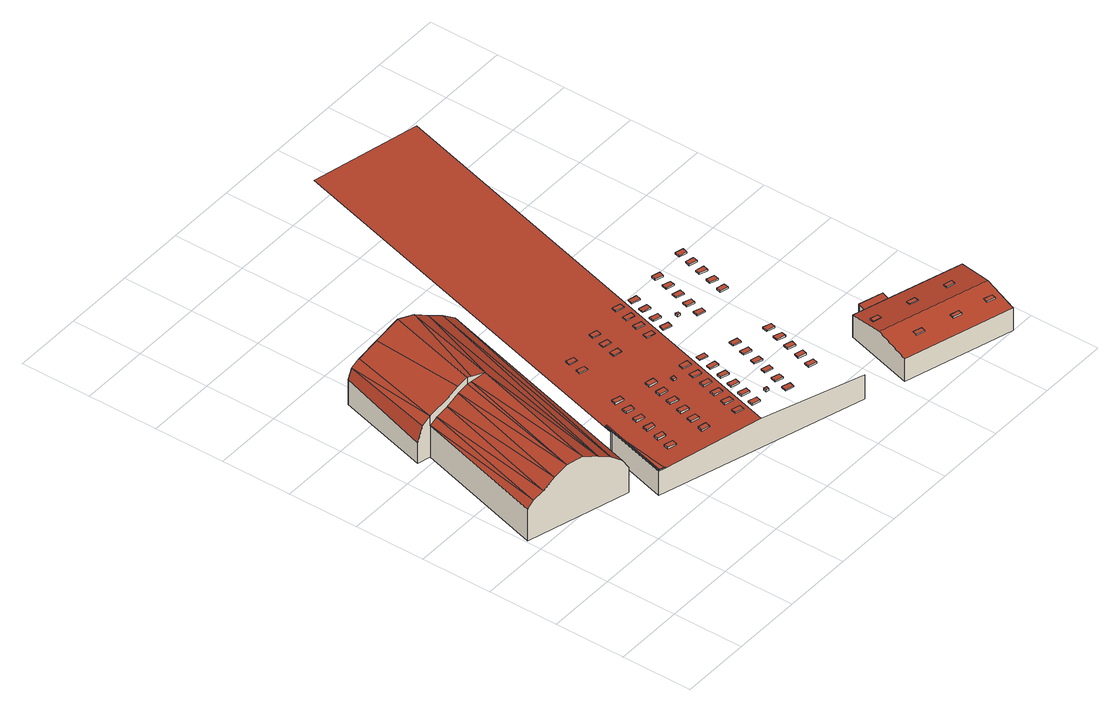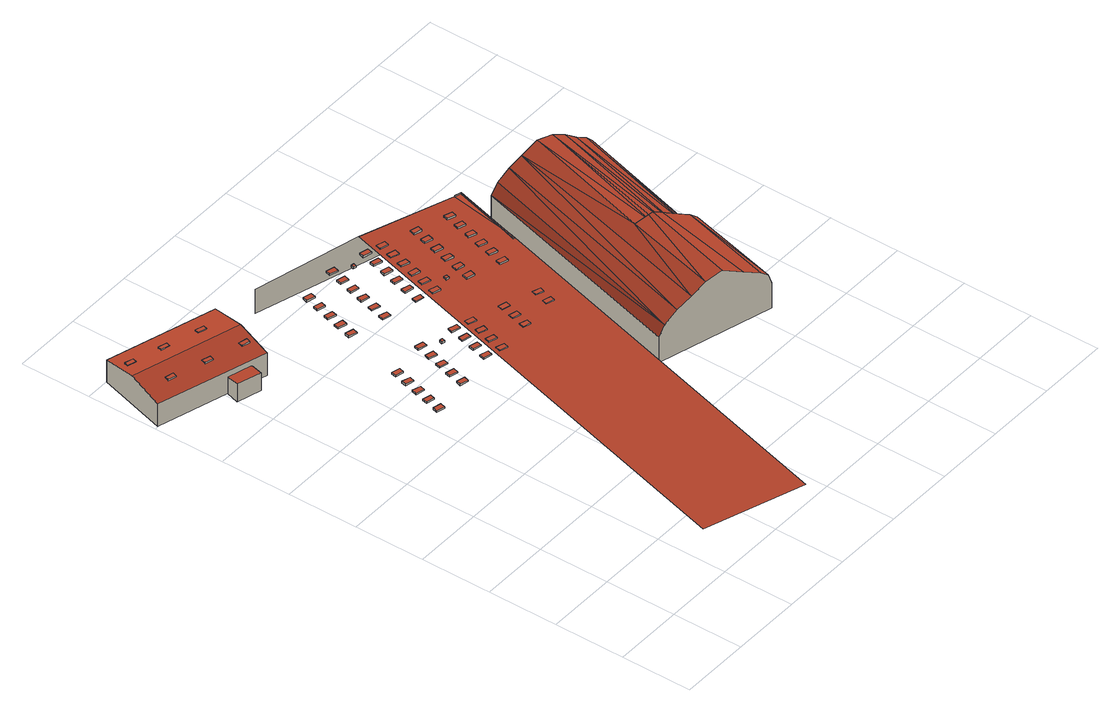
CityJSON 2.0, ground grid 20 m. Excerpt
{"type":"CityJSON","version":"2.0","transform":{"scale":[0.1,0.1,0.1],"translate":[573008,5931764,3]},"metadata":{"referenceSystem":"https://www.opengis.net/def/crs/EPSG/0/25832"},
"CityObjects":{
"building1":{"type":"Building","attributes":{"Grundfläche 2D":"2088.490667","Grundhöhe NN":"3.459"},"geometry":[{"type":"Solid","lod":"3","boundaries":[[[[0,1,2]],[[1,3,2]],[[4,5,1]],[[5,3,1]],[[6,7,4]],[[7,5,4]],[[8,9,6]],[[6,9,7]],[[10,11,12,8]],[[8,12,9]],[[10,13,14,11]],[[14,13,15,16,17]],[[18,16,15]],[[19,16,18]],[[20,21,22]],[[23,24,20]],[[20,24,21]],[[25,26,23]],[[23,26,24]],[[27,28,25]],[[25,28,26]],[[29,30,27]],[[27,31,28]],[[27,30,31]],[[7,9,29]],[[9,30,29]],[[18,32,33,19]],[[31,30,9,12,11]],[[31,11,14,17,16,21,24,26,28]],[[0,2,34,35]],[[32,18,15,13,10,8,6,4,1,0,35,36]],[[33,32,36,37]],[[21,16,19,33,37,38]],[[22,21,38,39]],[[2,3,5,7,29,27,25,23,20,22,39,34]],[[35,34,39,38,37,36]]]],"semantics":{"surfaces":[{"type":"RoofSurface"},{"type":"WallSurface"},{"type":"GroundSurface"}],"values":[[0,0,0,0,0,0,0,0,0,0,0,0,0,0,0,0,0,0,0,0,0,0,0,0,0,0,0,1,1,1,1,1,1,1,1,2]]}}]},
"building2":{"type":"Building","attributes":{"Grundfläche 2D":"8311.537748","Grundhöhe NN":"3.519"},"children":["building2-1","building2-2","building2-3","building2-4","building2-5","building2-6","building2-7","building2-8","building2-9","building2-10","building2-11","building2-12","building2-13","building2-14","building2-15","building2-16","building2-17","building2-18","building2-19","building2-20","building2-21","building2-22","building2-23","building2-24","building2-25","building2-26","building2-27","building2-28","building2-29","building2-30","building2-31","building2-32","building2-33","building2-34","building2-35","building2-36","building2-37","building2-38","building2-39","building2-40","building2-41","building2-42","building2-43","building2-44","building2-45","building2-46","building2-47","building2-48","building2-49","building2-50","building2-51","building2-52","building2-53","building2-54","building2-55","building2-56","building2-57","building2-58","building2-59","building2-60","building2-61","building2-62"],"geometry":[{"type":"MultiSurface","lod":"3","boundaries":[[[40,41,42,43]],[[44,41,40,45,46]],[[41,47,48,42]],[[47,41,49]],[[50,51,45,40,43,52]],[[53,49,41,44,46,45,51,54]]],"semantics":{"surfaces":[{"type":"WallSurface"},{"type":"RoofSurface"}],"values":[0,1,0,1,0,1]}}]},
"building2-1":{"type":"BuildingInstallation","parents":["building2"],"geometry":[{"type":"MultiSurface","lod":"3","boundaries":[[[55,56,57,58,59,60,61]],[[45,46,56,55]],[[46,62,57,56]],[[62,44,58,57]],[[44,63,64,59,58]],[[64,65,60,59]],[[65,41,40,61,60]],[[40,45,55,61]]],"semantics":{"surfaces":[{"type":"RoofSurface"},{"type":"WallSurface"}],"values":[0,1,1,1,1,1,1,1]}}]},
"building2-2":{"type":"BuildingInstallation","parents":["building2"],"geometry":[{"type":"MultiSurface","lod":"3","boundaries":[[[66,67,68,69]],[[69,68,70,71]],[[66,69,71,72]],[[67,66,72,73]],[[68,67,73,70]]],"semantics":{"surfaces":[{"type":"RoofSurface"},{"type":"WallSurface"}],"values":[0,1,1,1,1]}}]},
"building2-3":{"type":"BuildingInstallation","parents":["building2"],"geometry":[{"type":"MultiSurface","lod":"3","boundaries":[[[74,75,76,77]],[[77,76,78,79]],[[74,77,79,80]],[[75,74,80,81]],[[76,75,81,78]]],"semantics":{"surfaces":[{"type":"RoofSurface"},{"type":"WallSurface"}],"values":[0,1,1,1,1]}}]},
"building2-4":{"type":"BuildingInstallation","parents":["building2"],"geometry":[{"type":"MultiSurface","lod":"3","boundaries":[[[82,83,84,85]],[[86,83,82,87]],[[88,84,83,86]],[[85,84,88,89]],[[82,85,89,87]]],"semantics":{"surfaces":[{"type":"RoofSurface"},{"type":"WallSurface"}],"values":[0,1,1,1,1]}}]},
"building2-5":{"type":"BuildingInstallation","parents":["building2"],"geometry":[{"type":"MultiSurface","lod":"3","boundaries":[[[90,91,92,93]],[[93,92,94,95]],[[90,93,95,96]],[[91,90,96,97]],[[92,91,97,94]]],"semantics":{"surfaces":[{"type":"RoofSurface"},{"type":"WallSurface"}],"values":[0,1,1,1,1]}}]},
"building2-6":{"type":"BuildingInstallation","parents":["building2"],"geometry":[{"type":"MultiSurface","lod":"3","boundaries":[[[98,99,100,101]],[[101,100,102,103]],[[98,101,103,104]],[[99,98,104,105]],[[100,99,105,102]]],"semantics":{"surfaces":[{"type":"RoofSurface"},{"type":"WallSurface"}],"values":[0,1,1,1,1]}}]},
"building2-7":{"type":"BuildingInstallation","parents":["building2"],"geometry":[{"type":"MultiSurface","lod":"3","boundaries":[[[106,107,108,109]],[[109,108,110,111]],[[106,109,111,112]],[[107,106,112,113]],[[108,107,113,110]]],"semantics":{"surfaces":[{"type":"RoofSurface"},{"type":"WallSurface"}],"values":[0,1,1,1,1]}}]},
"building2-8":{"type":"BuildingInstallation","parents":["building2"],"geometry":[{"type":"MultiSurface","lod":"3","boundaries":[[[114,115,116,117]],[[118,119,115,114]],[[119,120,116,115]],[[117,116,120,121]],[[114,117,121,118]]],"semantics":{"surfaces":[{"type":"RoofSurface"},{"type":"WallSurface"}],"values":[0,1,1,1,1]}}]},
"building2-9":{"type":"BuildingInstallation","parents":["building2"],"geometry":[{"type":"MultiSurface","lod":"3","boundaries":[[[122,123,124,125]],[[125,124,126,127]],[[122,125,127,128]],[[123,122,128,129]],[[124,123,129,126]]],"semantics":{"surfaces":[{"type":"RoofSurface"},{"type":"WallSurface"}],"values":[0,1,1,1,1]}}]},
"building2-10":{"type":"BuildingInstallation","parents":["building2"],"geometry":[{"type":"MultiSurface","lod":"3","boundaries":[[[130,131,132,133]],[[133,132,134,135]],[[130,133,135,136]],[[131,130,136,137]],[[132,131,137,134]]],"semantics":{"surfaces":[{"type":"RoofSurface"},{"type":"WallSurface"}],"values":[0,1,1,1,1]}}]},
"building2-11":{"type":"BuildingInstallation","parents":["building2"],"geometry":[{"type":"MultiSurface","lod":"3","boundaries":[[[138,139,140,141]],[[141,140,142,143]],[[138,141,143,144]],[[139,138,144,145]],[[140,139,145,142]]],"semantics":{"surfaces":[{"type":"RoofSurface"},{"type":"WallSurface"}],"values":[0,1,1,1,1]}}]},
"building2-12":{"type":"BuildingInstallation","parents":["building2"],"geometry":[{"type":"MultiSurface","lod":"3","boundaries":[[[146,147,148,149]],[[149,148,150,151]],[[146,149,151,152]],[[147,146,152,153]],[[148,147,153,150]]],"semantics":{"surfaces":[{"type":"RoofSurface"},{"type":"WallSurface"}],"values":[0,1,1,1,1]}}]},
"building2-13":{"type":"BuildingInstallation","parents":["building2"],"geometry":[{"type":"MultiSurface","lod":"3","boundaries":[[[154,155,156,157]],[[157,156,158,159]],[[154,157,159,160]],[[155,154,160,161]],[[156,155,161,158]]],"semantics":{"surfaces":[{"type":"RoofSurface"},{"type":"WallSurface"}],"values":[0,1,1,1,1]}}]},
"building2-14":{"type":"BuildingInstallation","parents":["building2"],"geometry":[{"type":"MultiSurface","lod":"3","boundaries":[[[162,163,164,165]],[[165,164,166,167]],[[162,165,167,168]],[[163,162,168,169]],[[164,163,169,166]]],"semantics":{"surfaces":[{"type":"RoofSurface"},{"type":"WallSurface"}],"values":[0,1,1,1,1]}}]},
"building2-15":{"type":"BuildingInstallation","parents":["building2"],"geometry":[{"type":"MultiSurface","lod":"3","boundaries":[[[170,171,172,173]],[[173,172,174,175]],[[170,173,175,176]],[[171,170,176,177]],[[172,171,177,174]]],"semantics":{"surfaces":[{"type":"RoofSurface"},{"type":"WallSurface"}],"values":[0,1,1,1,1]}}]},
"building2-16":{"type":"BuildingInstallation","parents":["building2"],"geometry":[{"type":"MultiSurface","lod":"3","boundaries":[[[178,179,180,181]],[[181,180,182,183]],[[178,181,183,184]],[[179,178,184,185]],[[180,179,185,182]]],"semantics":{"surfaces":[{"type":"RoofSurface"},{"type":"WallSurface"}],"values":[0,1,1,1,1]}}]},
"building2-17":{"type":"BuildingInstallation","parents":["building2"],"geometry":[{"type":"MultiSurface","lod":"3","boundaries":[[[186,187,188,189]],[[189,188,190,191]],[[186,189,191,192]],[[187,186,192,193]],[[188,187,193,190]]],"semantics":{"surfaces":[{"type":"RoofSurface"},{"type":"WallSurface"}],"values":[0,1,1,1,1]}}]},
"building2-18":{"type":"BuildingInstallation","parents":["building2"],"geometry":[{"type":"MultiSurface","lod":"3","boundaries":[[[194,195,196,197]],[[197,196,198,199]],[[194,197,199,200]],[[195,194,200,201]],[[196,195,201,198]]],"semantics":{"surfaces":[{"type":"RoofSurface"},{"type":"WallSurface"}],"values":[0,1,1,1,1]}}]},
"building2-19":{"type":"BuildingInstallation","parents":["building2"],"geometry":[{"type":"MultiSurface","lod":"3","boundaries":[[[202,203,204,205]],[[205,204,206,207]],[[202,205,207,208]],[[203,202,208,209]],[[204,203,209,206]]],"semantics":{"surfaces":[{"type":"RoofSurface"},{"type":"WallSurface"}],"values":[0,1,1,1,1]}}]},
"building2-20":{"type":"BuildingInstallation","parents":["building2"],"geometry":[{"type":"MultiSurface","lod":"3","boundaries":[[[210,211,212,213]],[[213,212,214,215]],[[210,213,215,216]],[[211,210,216,217]],[[212,211,217,214]]],"semantics":{"surfaces":[{"type":"RoofSurface"},{"type":"WallSurface"}],"values":[0,1,1,1,1]}}]},
"building2-21":{"type":"BuildingInstallation","parents":["building2"],"geometry":[{"type":"MultiSurface","lod":"3","boundaries":[[[218,219,220,221]],[[221,220,222,223]],[[218,221,223,224]],[[219,218,224,225]],[[220,219,225,222]]],"semantics":{"surfaces":[{"type":"RoofSurface"},{"type":"WallSurface"}],"values":[0,1,1,1,1]}}]},
"building2-22":{"type":"BuildingInstallation","parents":["building2"],"geometry":[{"type":"MultiSurface","lod":"3","boundaries":[[[226,227,228,229]],[[229,228,230,231]],[[226,229,231,232]],[[227,226,232,233]],[[228,227,233,230]]],"semantics":{"surfaces":[{"type":"RoofSurface"},{"type":"WallSurface"}],"values":[0,1,1,1,1]}}]},
"building2-23":{"type":"BuildingInstallation","parents":["building2"],"geometry":[{"type":"MultiSurface","lod":"3","boundaries":[[[234,235,236,237]],[[237,236,238,239]],[[234,237,239,240]],[[235,234,240,241]],[[236,235,241,238]]],"semantics":{"surfaces":[{"type":"RoofSurface"},{"type":"WallSurface"}],"values":[0,1,1,1,1]}}]},
"building2-24":{"type":"BuildingInstallation","parents":["building2"],"geometry":[{"type":"MultiSurface","lod":"3","boundaries":[[[242,243,244,245]],[[245,244,246,247]],[[242,245,247,248]],[[243,242,248,249]],[[244,243,249,246]]],"semantics":{"surfaces":[{"type":"RoofSurface"},{"type":"WallSurface"}],"values":[0,1,1,1,1]}}]},
"building2-25":{"type":"BuildingInstallation","parents":["building2"],"geometry":[{"type":"MultiSurface","lod":"3","boundaries":[[[250,251,252,253]],[[253,252,254,255]],[[250,253,255,256]],[[251,250,256,257]],[[252,251,257,254]]],"semantics":{"surfaces":[{"type":"RoofSurface"},{"type":"WallSurface"}],"values":[0,1,1,1,1]}}]},
"building2-26":{"type":"BuildingInstallation","parents":["building2"],"geometry":[{"type":"MultiSurface","lod":"3","boundaries":[[[258,259,260,261]],[[261,260,262,263]],[[258,261,263,264]],[[259,258,264,265]],[[260,259,265,262]]],"semantics":{"surfaces":[{"type":"RoofSurface"},{"type":"WallSurface"}],"values":[0,1,1,1,1]}}]},
"building2-27":{"type":"BuildingInstallation","parents":["building2"],"geometry":[{"type":"MultiSurface","lod":"3","boundaries":[[[266,267,268,269]],[[269,268,270,271]],[[266,269,271,272]],[[267,266,272,273]],[[268,267,273,270]]],"semantics":{"surfaces":[{"type":"RoofSurface"},{"type":"WallSurface"}],"values":[0,1,1,1,1]}}]},
"building2-28":{"type":"BuildingInstallation","parents":["building2"],"geometry":[{"type":"MultiSurface","lod":"3","boundaries":[[[274,275,276,277]],[[277,276,278,279]],[[274,277,279,280]],[[275,274,280,281]],[[276,275,281,278]]],"semantics":{"surfaces":[{"type":"RoofSurface"},{"type":"WallSurface"}],"values":[0,1,1,1,1]}}]},
"building2-29":{"type":"BuildingInstallation","parents":["building2"],"geometry":[{"type":"MultiSurface","lod":"3","boundaries":[[[282,283,284,285]],[[285,284,286,287]],[[282,285,287,288]],[[283,282,288,289]],[[284,283,289,286]]],"semantics":{"surfaces":[{"type":"RoofSurface"},{"type":"WallSurface"}],"values":[0,1,1,1,1]}}]},
"building2-30":{"type":"BuildingInstallation","parents":["building2"],"geometry":[{"type":"MultiSurface","lod":"3","boundaries":[[[290,291,292,293]],[[293,292,294,295]],[[290,293,295,296]],[[291,290,296,297]],[[292,291,297,294]]],"semantics":{"surfaces":[{"type":"RoofSurface"},{"type":"WallSurface"}],"values":[0,1,1,1,1]}}]},
"building2-31":{"type":"BuildingInstallation","parents":["building2"],"geometry":[{"type":"MultiSurface","lod":"3","boundaries":[[[298,299,300,301]],[[301,300,302,303]],[[298,301,303,304]],[[299,298,304,305]],[[300,299,305,302]]],"semantics":{"surfaces":[{"type":"RoofSurface"},{"type":"WallSurface"}],"values":[0,1,1,1,1]}}]},
"building2-32":{"type":"BuildingInstallation","parents":["building2"],"geometry":[{"type":"MultiSurface","lod":"3","boundaries":[[[306,307,308,309]],[[309,308,310,311]],[[306,309,311,312]],[[307,306,312,313]],[[308,307,313,310]]],"semantics":{"surfaces":[{"type":"RoofSurface"},{"type":"WallSurface"}],"values":[0,1,1,1,1]}}]},
"building2-33":{"type":"BuildingInstallation","parents":["building2"],"geometry":[{"type":"MultiSurface","lod":"3","boundaries":[[[314,315,316,317]],[[317,316,318,319]],[[314,317,319,320]],[[315,314,320,321]],[[316,315,321,318]]],"semantics":{"surfaces":[{"type":"RoofSurface"},{"type":"WallSurface"}],"values":[0,1,1,1,1]}}]},
"building2-34":{"type":"BuildingInstallation","parents":["building2"],"geometry":[{"type":"MultiSurface","lod":"3","boundaries":[[[322,323,324,325]],[[325,324,326,327]],[[322,325,327,328]],[[323,322,328,329]],[[324,323,329,326]]],"semantics":{"surfaces":[{"type":"RoofSurface"},{"type":"WallSurface"}],"values":[0,1,1,1,1]}}]},
"building2-35":{"type":"BuildingInstallation","parents":["building2"],"geometry":[{"type":"MultiSurface","lod":"3","boundaries":[[[330,331,332,333]],[[333,332,334,335]],[[330,333,335,336]],[[331,330,336,337]],[[332,331,337,334]]],"semantics":{"surfaces":[{"type":"RoofSurface"},{"type":"WallSurface"}],"values":[0,1,1,1,1]}}]},
"building2-36":{"type":"BuildingInstallation","parents":["building2"],"geometry":[{"type":"MultiSurface","lod":"3","boundaries":[[[338,339,340,341]],[[341,340,342,343]],[[338,341,343,344]],[[339,338,344,345]],[[340,339,345,342]]],"semantics":{"surfaces":[{"type":"RoofSurface"},{"type":"WallSurface"}],"values":[0,1,1,1,1]}}]},
"building2-37":{"type":"BuildingInstallation","parents":["building2"],"geometry":[{"type":"MultiSurface","lod":"3","boundaries":[[[346,347,348,349]],[[349,348,350,351]],[[346,349,351,352]],[[347,346,352,353]],[[348,347,353,350]]],"semantics":{"surfaces":[{"type":"RoofSurface"},{"type":"WallSurface"}],"values":[0,1,1,1,1]}}]},
"building2-38":{"type":"BuildingInstallation","parents":["building2"],"geometry":[{"type":"MultiSurface","lod":"3","boundaries":[[[354,355,356,357]],[[357,356,358,359]],[[354,357,359,360]],[[355,354,360,361]],[[356,355,361,358]]],"semantics":{"surfaces":[{"type":"RoofSurface"},{"type":"WallSurface"}],"values":[0,1,1,1,1]}}]},
"building2-39":{"type":"BuildingInstallation","parents":["building2"],"geometry":[{"type":"MultiSurface","lod":"3","boundaries":[[[362,363,364,365]],[[365,364,366,367]],[[362,365,367,368]],[[363,362,368,369]],[[364,363,369,366]]],"semantics":{"surfaces":[{"type":"RoofSurface"},{"type":"WallSurface"}],"values":[0,1,1,1,1]}}]},
"building2-40":{"type":"BuildingInstallation","parents":["building2"],"geometry":[{"type":"MultiSurface","lod":"3","boundaries":[[[370,371,372,373]],[[373,372,374,375]],[[370,373,375,376]],[[371,370,376,377]],[[372,371,377,374]]],"semantics":{"surfaces":[{"type":"RoofSurface"},{"type":"WallSurface"}],"values":[0,1,1,1,1]}}]},
"building2-41":{"type":"BuildingInstallation","parents":["building2"],"geometry":[{"type":"MultiSurface","lod":"3","boundaries":[[[378,379,380,381]],[[381,380,382,383]],[[378,381,383,384]],[[379,378,384,385]],[[380,379,385,382]]],"semantics":{"surfaces":[{"type":"RoofSurface"},{"type":"WallSurface"}],"values":[0,1,1,1,1]}}]},
"building2-42":{"type":"BuildingInstallation","parents":["building2"],"geometry":[{"type":"MultiSurface","lod":"3","boundaries":[[[386,387,388,389]],[[389,388,390,391]],[[386,389,391,392]],[[387,386,392,393]],[[388,387,393,390]]],"semantics":{"surfaces":[{"type":"RoofSurface"},{"type":"WallSurface"}],"values":[0,1,1,1,1]}}]},
"building2-43":{"type":"BuildingInstallation","parents":["building2"],"geometry":[{"type":"MultiSurface","lod":"3","boundaries":[[[394,395,396,397]],[[397,396,398,399]],[[394,397,399,400]],[[395,394,400,401]],[[396,395,401,398]]],"semantics":{"surfaces":[{"type":"RoofSurface"},{"type":"WallSurface"}],"values":[0,1,1,1,1]}}]},
"building2-44":{"type":"BuildingInstallation","parents":["building2"],"geometry":[{"type":"MultiSurface","lod":"3","boundaries":[[[402,403,404,405]],[[405,404,406,407]],[[402,405,407,408]],[[403,402,408,409]],[[404,403,409,406]]],"semantics":{"surfaces":[{"type":"RoofSurface"},{"type":"WallSurface"}],"values":[0,1,1,1,1]}}]},
"building2-45":{"type":"BuildingInstallation","parents":["building2"],"geometry":[{"type":"MultiSurface","lod":"3","boundaries":[[[410,411,412,413]],[[413,412,414,415]],[[410,413,415,416]],[[411,410,416,417]],[[412,411,417,414]]],"semantics":{"surfaces":[{"type":"RoofSurface"},{"type":"WallSurface"}],"values":[0,1,1,1,1]}}]},
"building2-46":{"type":"BuildingInstallation","parents":["building2"],"geometry":[{"type":"MultiSurface","lod":"3","boundaries":[[[418,419,420,421]],[[422,423,421,420]],[[418,421,423,424]],[[424,425,419,418]],[[420,419,425,422]]],"semantics":{"surfaces":[{"type":"RoofSurface"},{"type":"WallSurface"}],"values":[0,1,1,1,1]}}]},
"building2-47":{"type":"BuildingInstallation","parents":["building2"],"geometry":[{"type":"MultiSurface","lod":"3","boundaries":[[[426,427,428,429]],[[429,428,430,431]],[[426,429,431,432]],[[427,426,432,433]],[[428,427,433,430]]],"semantics":{"surfaces":[{"type":"RoofSurface"},{"type":"WallSurface"}],"values":[0,1,1,1,1]}}]},
"building2-48":{"type":"BuildingInstallation","parents":["building2"],"geometry":[{"type":"MultiSurface","lod":"3","boundaries":[[[434,435,436,437]],[[437,436,438,439]],[[434,437,439,440]],[[435,434,440,441]],[[436,435,441,438]]],"semantics":{"surfaces":[{"type":"RoofSurface"},{"type":"WallSurface"}],"values":[0,1,1,1,1]}}]},
"building2-49":{"type":"BuildingInstallation","parents":["building2"],"geometry":[{"type":"MultiSurface","lod":"3","boundaries":[[[442,443,444,445]],[[445,444,446,447]],[[442,445,447,448]],[[443,442,448,449]],[[444,443,449,446]]],"semantics":{"surfaces":[{"type":"RoofSurface"},{"type":"WallSurface"}],"values":[0,1,1,1,1]}}]},
"building2-50":{"type":"BuildingInstallation","parents":["building2"],"geometry":[{"type":"MultiSurface","lod":"3","boundaries":[[[450,451,452,453]],[[453,452,454,455]],[[450,453,455,456]],[[451,450,456,457]],[[452,451,457,454]]],"semantics":{"surfaces":[{"type":"RoofSurface"},{"type":"WallSurface"}],"values":[0,1,1,1,1]}}]},
"building2-51":{"type":"BuildingInstallation","parents":["building2"],"geometry":[{"type":"MultiSurface","lod":"3","boundaries":[[[458,459,460,461]],[[461,460,462,463]],[[458,461,463,464]],[[459,458,464,465]],[[460,459,465,462]]],"semantics":{"surfaces":[{"type":"RoofSurface"},{"type":"WallSurface"}],"values":[0,1,1,1,1]}}]},
"building2-52":{"type":"BuildingInstallation","parents":["building2"],"geometry":[{"type":"MultiSurface","lod":"3","boundaries":[[[466,467,468,469]],[[469,468,470,471]],[[466,469,471,472]],[[467,466,472,473]],[[468,467,473,470]]],"semantics":{"surfaces":[{"type":"RoofSurface"},{"type":"WallSurface"}],"values":[0,1,1,1,1]}}]},
"building2-53":{"type":"BuildingInstallation","parents":["building2"],"geometry":[{"type":"MultiSurface","lod":"3","boundaries":[[[474,475,476,477]],[[477,476,478,479]],[[474,477,479,480]],[[475,474,480,481]],[[476,475,481,478]]],"semantics":{"surfaces":[{"type":"RoofSurface"},{"type":"WallSurface"}],"values":[0,1,1,1,1]}}]},
"building2-54":{"type":"BuildingInstallation","parents":["building2"],"geometry":[{"type":"MultiSurface","lod":"3","boundaries":[[[482,483,484,485]],[[485,484,486,487]],[[482,485,487,488]],[[483,482,488,489]],[[484,483,489,486]]],"semantics":{"surfaces":[{"type":"RoofSurface"},{"type":"WallSurface"}],"values":[0,1,1,1,1]}}]},
"building2-55":{"type":"BuildingInstallation","parents":["building2"],"geometry":[{"type":"MultiSurface","lod":"3","boundaries":[[[490,491,492,493]],[[493,492,494,495]],[[490,493,495,496]],[[491,490,496,497]],[[492,491,497,494]]],"semantics":{"surfaces":[{"type":"RoofSurface"},{"type":"WallSurface"}],"values":[0,1,1,1,1]}}]},
"building2-56":{"type":"BuildingInstallation","parents":["building2"],"geometry":[{"type":"MultiSurface","lod":"3","boundaries":[[[498,499,500,501]],[[501,500,502,503]],[[498,501,503,504]],[[499,498,504,505]],[[500,499,505,502]]],"semantics":{"surfaces":[{"type":"RoofSurface"},{"type":"WallSurface"}],"values":[0,1,1,1,1]}}]},
"building2-57":{"type":"BuildingInstallation","parents":["building2"],"geometry":[{"type":"MultiSurface","lod":"3","boundaries":[[[506,507,508,509]],[[509,508,510,511]],[[506,509,511,512]],[[507,506,512,513]],[[508,507,513,510]]],"semantics":{"surfaces":[{"type":"RoofSurface"},{"type":"WallSurface"}],"values":[0,1,1,1,1]}}]},
"building2-58":{"type":"BuildingInstallation","parents":["building2"],"geometry":[{"type":"MultiSurface","lod":"3","boundaries":[[[514,515,516,517]],[[517,516,518,519]],[[514,517,519,520]],[[520,521,515,514]],[[521,518,516,515]]],"semantics":{"surfaces":[{"type":"RoofSurface"},{"type":"WallSurface"}],"values":[0,1,1,1,1]}}]},
"building2-59":{"type":"BuildingInstallation","parents":["building2"],"geometry":[{"type":"MultiSurface","lod":"3","boundaries":[[[522,523,524,525]],[[526,527,525,524]],[[522,525,527,528]],[[528,529,523,522]],[[524,523,529,526]]],"semantics":{"surfaces":[{"type":"RoofSurface"},{"type":"WallSurface"}],"values":[0,1,1,1,1]}}]},
"building2-60":{"type":"BuildingInstallation","parents":["building2"],"geometry":[{"type":"MultiSurface","lod":"3","boundaries":[[[530,531,532,533]],[[534,535,533,532]],[[530,533,535,536]],[[536,537,531,530]],[[532,531,537,534]]],"semantics":{"surfaces":[{"type":"RoofSurface"},{"type":"WallSurface"}],"values":[0,1,1,1,1]}}]},
"building2-61":{"type":"BuildingInstallation","parents":["building2"],"geometry":[{"type":"MultiSurface","lod":"3","boundaries":[[[538,539,540,541]],[[541,540,542,543]],[[538,541,543,544]],[[539,538,544,545]],[[540,539,545,542]]],"semantics":{"surfaces":[{"type":"RoofSurface"},{"type":"WallSurface"}],"values":[0,1,1,1,1]}}]},
"building2-62":{"type":"BuildingInstallation","parents":["building2"],"geometry":[{"type":"MultiSurface","lod":"3","boundaries":[[[546,547,548,549]],[[549,548,550,551]],[[546,549,551,552]],[[547,546,552,553]],[[548,547,553,550]]],"semantics":{"surfaces":[{"type":"RoofSurface"},{"type":"WallSurface"}],"values":[0,1,1,1,1]}}]},
"building3":{"type":"Building","attributes":{"Grundfläche 2D":"686.381867","Grundhöhe NN":"3.495"},"children":["building3-1","building3-2","building3-3","building3-4","building3-5","building3-6"],"geometry":[{"type":"Solid","lod":"3","boundaries":[[[[554,555,556,557,558]],[[554,559,560,555]],[[561,562,563,564]],[[564,563,565,566]],[[561,564,566,567]],[[562,561,567,568]],[[559,554,558,569,570]],[[560,559,570,571]],[[556,555,560,571,572]],[[562,568,569,558,557,556,572,565,563]],[[566,565,572,571,570,569,568,567]]]],"semantics":{"surfaces":[{"type":"RoofSurface"},{"type":"WallSurface"},{"type":"GroundSurface"}],"values":[[0,0,0,1,1,1,1,1,1,1,2]]}}]},
"building3-1":{"type":"BuildingInstallation","parents":["building3"],"geometry":[{"type":"MultiSurface","lod":"3","boundaries":[[[573,574,575,576,577]],[[575,574,573,578,579,580]],[[580,581,576,575]],[[581,582,577,576]],[[582,578,573,577]]],"semantics":{"surfaces":[{"type":"RoofSurface"},{"type":"WallSurface"}],"values":[0,1,1,1,1]}}]},
"building3-2":{"type":"BuildingInstallation","parents":["building3"],"geometry":[{"type":"MultiSurface","lod":"3","boundaries":[[[583,584,585,586]],[[586,585,587,588]],[[583,586,588,589]],[[584,583,589,590]],[[585,584,590,587]]],"semantics":{"surfaces":[{"type":"RoofSurface"},{"type":"WallSurface"}],"values":[0,1,1,1,1]}}]},
"building3-3":{"type":"BuildingInstallation","parents":["building3"],"geometry":[{"type":"MultiSurface","lod":"3","boundaries":[[[591,592,593,594]],[[595,596,594,593]],[[594,596,597,591]],[[597,598,592,591]],[[593,592,598,595]]],"semantics":{"surfaces":[{"type":"RoofSurface"},{"type":"WallSurface"}],"values":[0,1,1,1,1]}}]},
"building3-4":{"type":"BuildingInstallation","parents":["building3"],"geometry":[{"type":"MultiSurface","lod":"3","boundaries":[[[599,600,601,602]],[[602,601,603,604]],[[599,602,604,605]],[[600,599,605,606]],[[601,600,606,603]]],"semantics":{"surfaces":[{"type":"RoofSurface"},{"type":"WallSurface"}],"values":[0,1,1,1,1]}}]},
"building3-5":{"type":"BuildingInstallation","parents":["building3"],"geometry":[{"type":"MultiSurface","lod":"3","boundaries":[[[607,608,609,610]],[[611,608,607,612]],[[609,608,611,613]],[[613,614,610,609]],[[614,612,607,610]]],"semantics":{"surfaces":[{"type":"RoofSurface"},{"type":"WallSurface"}],"values":[0,1,1,1,1]}}]},
"building3-6":{"type":"BuildingInstallation","parents":["building3"],"geometry":[{"type":"MultiSurface","lod":"3","boundaries":[[[615,616,617,618]],[[618,617,619,620]],[[615,618,620,621]],[[616,615,621,622]],[[617,616,622,619]]],"semantics":{"surfaces":[{"type":"RoofSurface"},{"type":"WallSurface"}],"values":[0,1,1,1,1]}}]}
},
"vertices":[
[475,1002,82],[459,1006,113],[297,362,82],[279,368,113],[422,1016,140],[246,377,140],[381,1028,161],[210,387,161],[341,1039,185],[272,774,185],[294,1052,195],[221,788,195],[232,785,193],[234,1069,160],[195,795,181],[183,1083,130],[115,818,132],[162,804,160],[161,1089,113],[92,823,113],[25,439,120],[115,818,102],[7,444,102],[53,431,136],[133,812,120],[85,422,161],[162,804,136],[121,412,180],[195,795,161],[165,399,185],[232,785,178],[221,788,176],[151,1092,82],[77,827,69],[297,362,5],[475,1002,5],[151,1092,5],[77,827,5],[115,818,5],[7,444,5],
[331,299,79],[382,478,79],[382,478,5],[331,299,5],[377,453,79],[350,293,79],[351,295,79],[379,479,79],[379,479,5],[385,502,79],[914,127,79],[621,213,94],[914,127,5],[694,1609,79],[989,1527,94],
[350,293,82],[351,295,82],[334,300,82],[377,453,82],[391,500,82],[388,501,82],[331,299,82],[334,300,79],[390,496,79],[391,500,79],[388,501,79],
[411,343,87],[407,330,87],[431,323,88],[435,336,88],[431,323,83],[435,336,83],[411,343,81],[407,330,81],
[423,383,87],[419,369,87],[442,363,88],[446,376,88],[442,363,83],[446,376,83],[423,383,82],[419,369,82],
[453,403,88],[457,416,88],[434,423,87],[430,409,87],[457,416,83],[453,403,83],[434,423,82],[430,409,82],
[445,463,87],[441,450,87],[465,443,87],[469,456,87],[465,443,83],[469,456,83],[445,463,82],[441,450,82],
[508,316,92],[504,302,92],[527,296,92],[531,310,92],[527,296,88],[531,310,88],[508,316,87],[504,302,87],
[456,503,87],[452,489,87],[475,482,87],[479,496,87],[475,482,83],[479,496,83],[456,503,82],[452,489,82],
[538,335,92],[542,350,92],[519,356,92],[515,341,92],[538,335,88],[542,350,88],[519,356,87],[515,341,87],
[467,543,87],[463,529,87],[487,522,87],[491,536,87],[487,522,83],[491,536,83],[467,543,82],[463,529,82],
[530,396,92],[526,381,92],[550,375,92],[554,390,92],[550,375,88],[554,390,88],[530,396,87],[526,381,87],
[541,436,92],[538,422,92],[561,415,92],[565,430,92],[561,415,88],[565,430,88],[541,436,87],[538,422,87],
[604,289,96],[600,275,96],[624,268,96],[628,282,96],[624,268,93],[628,282,93],[604,289,92],[600,275,92],
[552,476,92],[548,462,92],[572,455,92],[576,470,92],[572,455,88],[576,470,88],[552,476,87],[548,462,87],
[506,680,85],[502,667,85],[525,660,85],[529,673,85],[525,660,83],[529,673,83],[506,680,82],[502,667,82],
[615,329,96],[611,315,96],[635,308,96],[639,322,96],[635,308,93],[639,322,93],[615,329,92],[611,315,92],
[563,516,92],[559,501,92],[583,495,92],[587,510,92],[583,495,88],[587,510,88],[563,516,87],[559,501,87],
[517,720,85],[513,706,85],[536,699,85],[540,713,85],[536,699,83],[540,713,83],[517,720,82],[513,706,82],
[652,276,97],[648,261,97],[672,255,97],[676,269,97],[672,255,92],[676,269,92],[652,276,93],[648,261,93],
[626,369,96],[622,355,96],[646,348,96],[650,362,96],[646,348,93],[650,362,93],[626,369,92],[622,355,92],
[618,465,95],[621,475,95],[612,477,95],[609,468,95],[612,477,90],[609,468,90],[618,465,90],[621,475,90],
[663,316,97],[660,301,97],[684,295,97],[687,309,97],[684,295,92],[687,309,92],[663,316,93],[660,301,93],
[637,409,96],[634,395,96],[658,389,96],[662,403,96],[658,389,93],[662,403,93],[637,409,92],[634,395,92],
[675,356,97],[671,341,97],[695,335,97],[699,349,97],[695,335,92],[699,349,92],[675,356,93],[671,341,93],
[648,449,96],[645,435,96],[669,428,96],[673,442,96],[669,428,93],[673,442,93],[648,449,92],[645,435,92],
[722,273,96],[714,276,96],[711,267,96],[719,265,96],[711,267,90],[719,265,90],[722,273,90],[714,276,90],
[602,653,90],[598,638,90],[622,632,90],[626,647,90],[622,632,88],[626,647,88],[602,653,87],[598,638,87],
[686,395,97],[683,381,97],[707,375,97],[710,389,97],[707,375,92],[710,389,92],[686,395,93],[683,381,93],
[660,489,96],[656,475,96],[680,468,96],[684,483,96],[680,468,93],[684,483,93],[660,489,92],[656,475,92],
[613,692,90],[609,678,90],[633,672,90],[637,686,90],[633,672,88],[637,686,88],[613,692,87],[609,678,87],
[749,249,91],[745,234,91],[768,228,91],[772,242,91],[768,228,87],[772,242,87],[749,249,88],[745,234,88],
[697,435,97],[694,421,97],[718,415,97],[721,429,97],[718,415,92],[721,429,92],[697,435,93],[694,421,93],
[625,732,90],[621,718,90],[644,711,90],[648,726,90],[644,711,88],[648,726,88],[625,732,87],[621,718,87],
[760,289,91],[756,274,91],[779,268,91],[783,282,91],[779,268,87],[783,282,87],[760,289,88],[756,274,88],
[709,475,95],[705,461,95],[729,455,95],[733,469,95],[729,455,92],[733,469,92],[709,475,93],[705,461,93],
[771,328,91],[767,314,91],[791,308,91],[795,322,91],[791,308,87],[795,322,87],[771,328,88],[767,314,88],
[699,626,95],[695,612,95],[719,605,95],[723,619,95],[719,605,93],[723,619,93],[699,626,92],[695,612,92],
[783,368,91],[779,354,91],[802,347,91],[806,362,91],[802,347,87],[806,362,87],[783,368,88],[779,354,88],
[710,666,95],[706,652,95],[730,645,95],[734,659,95],[730,645,93],[734,659,93],[710,666,92],[706,652,92],
[794,409,91],[790,394,91],[813,388,91],[817,402,91],[813,388,87],[817,402,87],[794,409,88],[790,394,88],
[746,613,96],[742,599,96],[766,592,96],[770,606,96],[766,592,92],[770,606,92],[746,613,93],[742,599,93],
[721,705,95],[718,691,95],[742,684,95],[746,698,95],[742,684,93],[746,698,93],[721,705,92],[718,691,92],
[856,262,87],[852,247,87],[876,241,87],[880,255,87],[876,241,82],[880,255,82],[856,262,83],[852,247,83],
[805,449,91],[801,435,91],[824,428,91],[828,443,91],[824,428,87],[828,443,87],[805,449,88],[801,435,88],
[757,652,96],[753,638,96],[777,632,96],[781,646,96],[777,632,92],[781,646,92],[757,652,93],[753,638,93],
[732,745,95],[728,731,95],[752,724,95],[756,738,95],[752,724,93],[756,738,93],[732,745,92],[728,731,92],
[868,301,87],[864,287,87],[887,281,87],[891,295,87],[887,281,82],[891,295,82],[868,301,83],[864,287,83],
[768,692,96],[764,678,96],[788,672,96],[792,686,96],[788,672,92],[792,686,92],[768,692,93],[764,678,93],
[879,342,87],[875,328,87],[898,321,87],[902,335,87],[898,321,82],[902,335,82],[879,342,83],[875,328,83],
[813,602,96],[816,610,96],[807,613,96],[805,604,96],[807,613,90],[805,604,90],[813,602,90],[816,610,90],
[779,732,96],[775,718,96],[799,711,96],[803,726,96],[799,711,92],[803,726,92],[779,732,93],[775,718,93],
[890,382,87],[886,367,87],[910,361,87],[913,375,87],[910,361,82],[913,375,82],[890,382,83],[886,367,83],
[842,586,91],[838,571,91],[862,565,91],[866,579,91],[862,565,87],[866,579,87],[842,586,88],[838,571,88],
[901,422,87],[897,408,87],[921,401,87],[924,415,87],[921,401,82],[924,415,82],[901,422,83],[897,408,83],
[854,626,91],[850,611,91],[873,605,91],[877,619,91],[873,605,87],[877,619,87],[854,626,88],[850,611,88],
[864,665,91],[861,651,91],[884,644,91],[888,659,91],[884,644,87],[888,659,87],[864,665,88],[861,651,88],
[876,705,91],[872,690,91],[896,684,91],[899,698,91],[896,684,87],[899,698,87],[876,705,88],[872,690,88],
[887,744,92],[883,730,92],[906,724,92],[910,738,92],[906,724,87],[910,738,87],[887,744,88],[883,730,88],
[950,598,87],[946,584,87],[970,578,87],[973,592,87],[970,578,82],[973,592,82],[950,598,83],[946,584,83],
[961,638,87],[957,624,87],[981,617,87],[984,631,87],[981,617,82],[984,631,82],[961,638,83],[957,624,83],
[972,678,87],[969,664,87],[992,657,87],[996,672,87],[992,657,82],[996,672,82],[972,678,83],[969,664,83],
[984,717,87],[980,703,87],[1003,697,87],[1007,711,87],[1003,697,82],[1007,711,82],[984,717,83],[980,703,83],
[995,757,87],[991,742,87],[1014,736,87],[1018,750,87],[1014,736,82],[1018,750,82],[995,757,83],[991,742,83],
[1051,188,92],[1360,99,92],[1389,197,74],[1191,256,74],[1080,289,74],[1024,91,74],[1332,1,74],[1134,312,60],[1123,276,57],[1191,256,57],[1202,292,60],[1191,256,5],[1202,292,5],[1134,312,5],[1123,276,5],[1080,289,5],[1024,91,5],[1332,1,5],[1389,197,5],
[1210,96,86],[1210,95,86],[1207,85,86],[1231,78,86],[1234,90,86],[1210,96,84],[1210,95,84],[1207,85,82],[1231,78,82],[1234,90,84],
[1206,190,86],[1209,202,86],[1186,209,86],[1183,197,86],[1186,209,82],[1183,197,84],[1206,190,84],[1209,202,82],
[1102,221,86],[1105,233,86],[1082,239,86],[1078,227,86],[1082,239,82],[1078,227,84],[1102,221,84],[1105,233,82],
[1326,50,86],[1329,62,86],[1306,69,86],[1302,57,86],[1306,69,84],[1302,57,82],[1326,50,82],[1329,62,84],
[1290,177,86],[1286,165,86],[1310,159,86],[1313,171,86],[1286,165,84],[1290,177,82],[1310,159,84],[1313,171,82],
[1127,109,86],[1130,121,86],[1107,128,86],[1103,116,86],[1107,128,84],[1103,116,82],[1127,109,82],[1130,121,84]
]}
